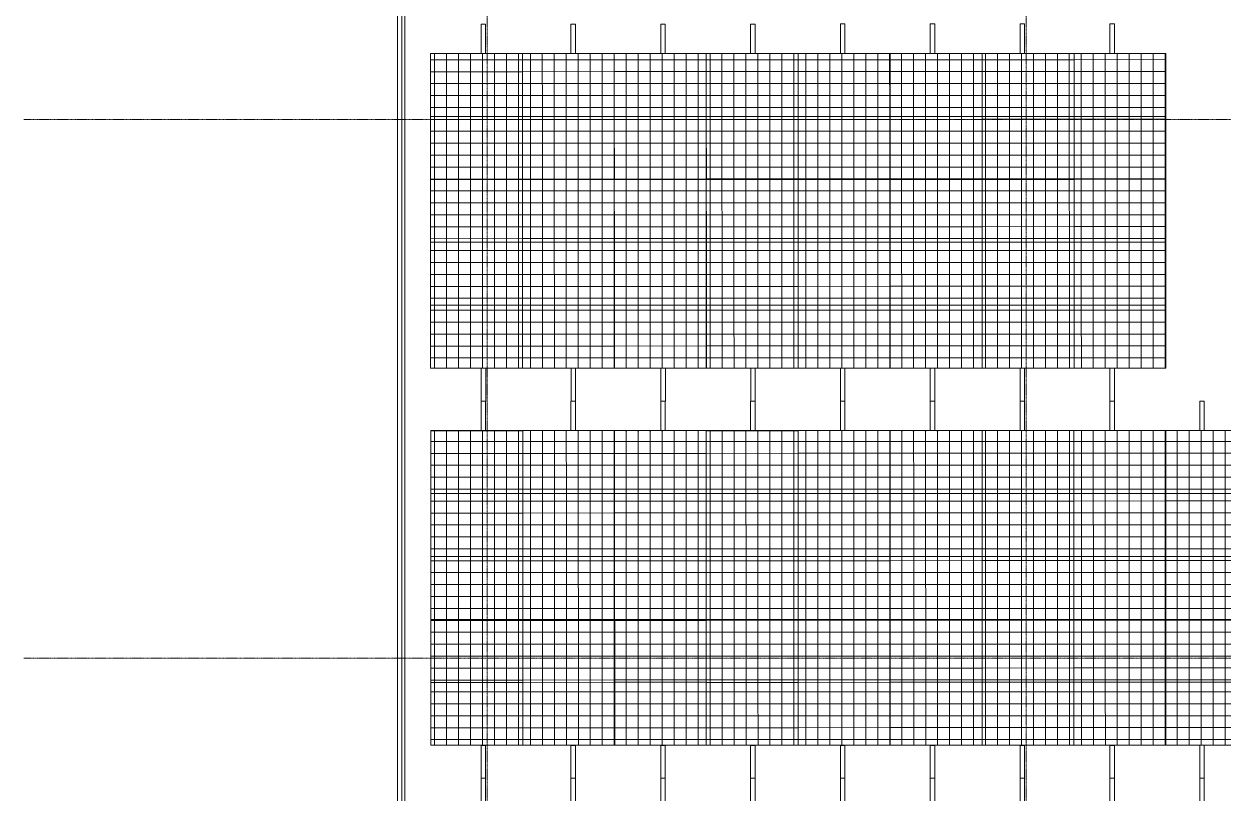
# Model space of a CAD drawing. Header units: inches. Extents: x -1714 to 1984, y -1043 to 970.
# Drawn here: x -1714 to -913, y -323 to 191 of the extents above; entities that cross this region are included whole.
import ezdxf

# ---------------------------------------------------------------- set-up
doc = ezdxf.new("R2010")
doc.units = ezdxf.units.IN
doc.header["$MEASUREMENT"] = 0
doc.linetypes.add('Grid Line 1_2_', pattern=[0.875, 0.5, -0.125, 0.125, -0.125])
for name, color, linetype, lineweight in [('A-FLOR-HRAL', 11, 'Continuous', 9), ('A-ROOF', 132, 'Continuous', 13), ('E-ELEC-EQPM', 71, 'Continuous', 9), ('S-BEAM', 12, 'Continuous', 9), ('S-GRID', 1, 'Continuous', 9)]:
    doc.layers.add(name, color=color, linetype=linetype, lineweight=lineweight)
pattern_1 = [(0, (0, -0.022), (0, 7.97), []), (90, (0, -0.022), (-8, 5e-16), [])]
pattern_2 = [(180, (24, 42.039), (-9e-17, -0.69725), []), (270, (24, 42.039), (8, 5e-16), [])]

# ---------------------------------------------------------------- blocks, each defined once
blk = doc.blocks.new('PV Truss Beam 5 degrees 21 feet - PV Truss Beam 5 degrees 21 feet-V28-L3')
at = {"layer": 'S-BEAM'}
for p, q in [((-126, 0), (-106.32, 0)), ((-126, 0), (-126, -3)), ((-106.32, -3), (-126, -3)), ((103.9, 0), (104, 0)), ((104, -3), (103.9, -3)), ((104, 0), (126, 0)), ((104, -3), (104, 0)), ((126, -3), (104, -3))]:
    blk.add_line(p, q, dxfattribs=at)
blk = doc.blocks.new('PV Truss Beam 5 degrees 21 feet - PV Truss Beam 5 degrees 21 feet-V29-L3')
at = {"layer": 'S-BEAM'}
for p, q in [((-126, 0), (-106.29, 0)), ((-126, 0), (-126, -3)), ((-106.29, -3), (-126, -3)), ((103.93, 0), (104, 0)), ((104, -3), (103.93, -3)), ((104, 0), (126, 0)), ((104, -3), (104, 0)), ((126, -3), (104, -3))]:
    blk.add_line(p, q, dxfattribs=at)
blk = doc.blocks.new('PV Truss Beam 5 degrees 21 feet - PV Truss Beam 5 degrees 21 feet-V30-L3')
at = {"layer": 'S-BEAM'}
for p, q in [((-126, 0), (-106.31, 0)), ((-126, 0), (-126, -3)), ((-106.31, -3), (-126, -3)), ((103.91, 0), (104, 0)), ((104, -3), (103.91, -3)), ((104, 0), (126, 0)), ((104, -3), (104, 0)), ((126, -3), (104, -3))]:
    blk.add_line(p, q, dxfattribs=at)
blk = doc.blocks.new('PV Truss Beam 5 degrees 21 feet - PV Truss Beam 5 degrees 21 feet-V31-L3')
at = {"layer": 'S-BEAM'}
for p, q in [((-126, 0), (-106.3, 0)), ((-126, 0), (-126, -3)), ((-106.3, -3), (-126, -3)), ((103.92, 0), (104, 0)), ((104, -3), (103.92, -3)), ((104, 0), (126, 0)), ((104, -3), (104, 0)), ((126, -3), (104, -3))]:
    blk.add_line(p, q, dxfattribs=at)
blk = doc.blocks.new('PV Truss Beam 5 degrees 21 feet - PV Truss Beam 5 degrees 21 feet-1391827-L3')
at = {"layer": 'S-BEAM'}
for p, q in [((-126, 0), (-106.32, 0)), ((-126, 0), (-126, -3)), ((-106.32, -3), (-126, -3)), ((103.9, 0), (104, 0)), ((104, -3), (103.9, -3)), ((104, 0), (126, 0)), ((104, -3), (104, 0)), ((126, -3), (104, -3))]:
    blk.add_line(p, q, dxfattribs=at)
blk = doc.blocks.new('PV Truss Beam 5 degrees 21 feet - PV Truss Beam 5 degrees 21 feet-V32-L3')
at = {"layer": 'S-BEAM'}
for p, q in [((-126, 0), (-106.29, 0)), ((-126, 0), (-126, -3)), ((-106.29, -3), (-126, -3)), ((103.93, 0), (104, 0)), ((104, -3), (103.93, -3)), ((104, 0), (126, 0)), ((104, -3), (104, 0)), ((126, -3), (104, -3))]:
    blk.add_line(p, q, dxfattribs=at)
blk = doc.blocks.new('PV Truss Beam 5 degrees 21 feet - PV Truss Beam 5 degrees 21 feet-V33-L3')
at = {"layer": 'S-BEAM'}
for p, q in [((-126, 0), (-106.29, 0)), ((-126, 0), (-126, -3)), ((-106.29, -3), (-126, -3)), ((103.93, 0), (104, 0)), ((104, -3), (103.93, -3)), ((104, 0), (126, 0)), ((104, -3), (104, 0)), ((126, -3), (104, -3))]:
    blk.add_line(p, q, dxfattribs=at)
blk = doc.blocks.new('PV Truss Beam 5 degrees 21 feet - PV Truss Beam 5 degrees 21 feet-V34-L3')
at = {"layer": 'S-BEAM'}
for p, q in [((-126, 0), (-106.31, 0)), ((-126, 0), (-126, -3)), ((-106.31, -3), (-126, -3)), ((103.91, 0), (104, 0)), ((104, -3), (103.91, -3)), ((104, 0), (126, 0)), ((104, -3), (104, 0)), ((126, -3), (104, -3))]:
    blk.add_line(p, q, dxfattribs=at)
blk = doc.blocks.new('PV Truss Beam 5 degrees 21 feet - PV Truss Beam 5 degrees 21 feet-V35-L3')
at = {"layer": 'S-BEAM'}
for p, q in [((-126, 0), (-106.3, 0)), ((-126, 0), (-126, -3)), ((-106.3, -3), (-126, -3)), ((103.92, 0), (104, 0)), ((104, -3), (103.92, -3)), ((104, 0), (126, 0)), ((104, -3), (104, 0)), ((126, -3), (104, -3))]:
    blk.add_line(p, q, dxfattribs=at)
blk = doc.blocks.new('PV Truss Beam 5 degrees 21 feet - PV Truss Beam 5 degrees 21 feet-1427410-L3')
at = {"layer": 'S-BEAM'}
for p, q in [((-126, 0), (-106.32, 0)), ((-126, 0), (-126, -3)), ((-106.32, -3), (-126, -3)), ((103.9, 0), (104, 0)), ((104, -3), (103.9, -3)), ((104, 0), (126, 0)), ((104, -3), (104, 0)), ((126, -3), (104, -3)), ((126, 0), (126, -0.07))]:
    blk.add_line(p, q, dxfattribs=at)
blk = doc.blocks.new('PV Truss Beam 5 degrees 21 feet - PV Truss Beam 5 degrees 21 feet-V36-L3')
at = {"layer": 'S-BEAM'}
for p, q in [((-126, 0), (-106.29, 0)), ((-126, 0), (-126, -3)), ((-106.29, -3), (-126, -3)), ((103.93, 0), (104, 0)), ((104, -3), (103.93, -3)), ((104, 0), (126, 0)), ((104, -3), (104, 0)), ((126, -3), (104, -3)), ((126, 0), (126, -0.07))]:
    blk.add_line(p, q, dxfattribs=at)
blk = doc.blocks.new('PV Truss Beam 5 degrees 21 feet - PV Truss Beam 5 degrees 21 feet-1391828-L3')
at = {"layer": 'S-BEAM'}
for p, q in [((-126, 0), (-106.29, 0)), ((-126, 0), (-126, -3)), ((-106.29, -3), (-126, -3)), ((103.93, 0), (104, 0)), ((104, -3), (103.93, -3)), ((104, 0), (126, 0)), ((104, -3), (104, 0)), ((126, -3), (104, -3)), ((126, 0), (126, -0.07))]:
    blk.add_line(p, q, dxfattribs=at)
blk = doc.blocks.new('PV Truss Beam 5 degrees 21 feet - PV Truss Beam 5 degrees 21 feet-V37-L3')
at = {"layer": 'S-BEAM'}
for p, q in [((-126, 0), (-106.31, 0)), ((-126, 0), (-126, -3)), ((-106.31, -3), (-126, -3)), ((103.91, 0), (104, 0)), ((104, -3), (103.91, -3)), ((104, 0), (126, 0)), ((104, -3), (104, 0)), ((126, -3), (104, -3)), ((126, 0), (126, -0.07))]:
    blk.add_line(p, q, dxfattribs=at)
blk = doc.blocks.new('PV Truss Beam 5 degrees 21 feet - PV Truss Beam 5 degrees 21 feet-V38-L3')
at = {"layer": 'S-BEAM'}
for p, q in [((-126, 0), (-106.3, 0)), ((-126, 0), (-126, -3)), ((-106.3, -3), (-126, -3)), ((103.92, 0), (104, 0)), ((104, -3), (103.92, -3)), ((104, 0), (126, 0)), ((104, -3), (104, 0)), ((126, -3), (104, -3)), ((126, 0), (126, -0.07))]:
    blk.add_line(p, q, dxfattribs=at)
blk = doc.blocks.new('PV Panel-Sunpower X22-360 5 degrees - PV Panel-Sunpower X22-360 5 degrees-V8-L3')
at = {"layer": 'E-ELEC-EQPM'}
h = blk.add_hatch(dxfattribs=at)
h.set_pattern_fill('FP_1', color=256, style=0, pattern_type=2)
h.set_pattern_definition(pattern_1)
h.paths.add_polyline_path([(0, -0.02), (61.4, -0.02), (61.4, 42.02), (0, 42.02), (0, 6.67)])
for p, q in [((61.4, 42.02), (0, 42.02)), ((0, 42.02), (0, -0.02)), ((61.4, -0.02), (61.4, 42.02)), ((0, -0.02), (61.4, -0.02))]:
    blk.add_line(p, q, dxfattribs=at)
blk = doc.blocks.new('PV Panel-Sunpower X22-360 5 degrees - PV Panel-Sunpower X22-360 5 degrees-V41-L3')
at = {"layer": 'E-ELEC-EQPM'}
h = blk.add_hatch(dxfattribs=at)
h.set_pattern_fill('FP_1', color=256, style=0, pattern_type=2)
h.set_pattern_definition(pattern_1)
h.paths.add_polyline_path([(0, -0.02), (61.4, -0.02), (61.4, 42.02), (0, 42.02), (0, 21.56)])
for p, q in [((61.4, 42.02), (0, 42.02)), ((0, 42.02), (0, -0.02)), ((0.2, 42.04), (61.4, 42.04)), ((61.4, 42.04), (61.4, 42.02)), ((61.4, -0.02), (61.4, 42.02)), ((0, -0.02), (61.4, -0.02))]:
    blk.add_line(p, q, dxfattribs=at)
blk = doc.blocks.new('PV Panel-Sunpower X22-360 5 degrees - PV Panel-Sunpower X22-360 5 degrees-V10-L3')
at = {"layer": 'E-ELEC-EQPM'}
h = blk.add_hatch(dxfattribs=at)
h.set_pattern_fill('FP_1', color=256, style=0, pattern_type=2)
h.set_pattern_definition(pattern_1)
h.paths.add_polyline_path([(0, -0.02), (61.4, -0.02), (61.4, 42.02), (0, 42.02), (0, 21.44)])
for p, q in [((0, 42.04), (61.4, 42.04)), ((0, 42.04), (0, 42.02)), ((61.4, 42.02), (0, 42.02)), ((0, 42.02), (0, -0.02)), ((61.4, 42.04), (61.4, 42.02)), ((61.4, -0.02), (61.4, 42.02)), ((0, -0.02), (61.4, -0.02))]:
    blk.add_line(p, q, dxfattribs=at)
blk = doc.blocks.new('PV Panel-Sunpower X22-360 5 degrees - PV Panel-Sunpower X22-360 5 degrees-V9-L3')
at = {"layer": 'E-ELEC-EQPM'}
h = blk.add_hatch(dxfattribs=at)
h.set_pattern_fill('FP_2', color=256, style=0, pattern_type=2)
h.set_pattern_definition(pattern_2)
h.paths.add_polyline_path([(61.4, 42.02), (61.4, 42.04), (0, 42.04), (0, 42.02)])
h = blk.add_hatch(dxfattribs=at)
h.set_pattern_fill('FP_1', color=256, style=0, pattern_type=2)
h.set_pattern_definition(pattern_1)
h.paths.add_polyline_path([(0, -0.02), (61.4, -0.02), (61.4, 42.02), (0, 42.02), (0, 21.45)])
for p, q in [((0, 42.04), (61.4, 42.04)), ((0, 42.04), (0, 42.02)), ((61.4, 42.02), (0, 42.02)), ((0, 42.02), (0, -0.02)), ((61.4, 42.04), (61.4, 42.02)), ((61.4, -0.02), (61.4, 42.02)), ((0, -0.02), (61.4, -0.02))]:
    blk.add_line(p, q, dxfattribs=at)
blk = doc.blocks.new('PV Panel-Sunpower X22-360 5 degrees - PV Panel-Sunpower X22-360 5 degrees-1386434-L3')
at = {"layer": 'E-ELEC-EQPM'}
h = blk.add_hatch(dxfattribs=at)
h.set_pattern_fill('FP_1', color=256, style=0, pattern_type=2)
h.set_pattern_definition(pattern_1)
h.paths.add_polyline_path([(61.4, -0.02), (61.4, 42.02), (0, 42.02), (0, -0.02)])
h = blk.add_hatch(dxfattribs=at)
h.set_pattern_fill('FP_2', color=256, style=0, pattern_type=2)
h.set_pattern_definition(pattern_2)
h.paths.add_polyline_path([(61.39, 42.02), (61.39, 42.02), (61.4, 42.02)])
for p, q in [((61.4, 42.02), (0, 42.02)), ((0, 42.02), (0, -0.02)), ((61.4, -0.02), (61.4, 42.02)), ((0, -0.02), (61.4, -0.02))]:
    blk.add_line(p, q, dxfattribs=at)
blk = doc.blocks.new('PV Panel-Sunpower X22-360 5 degrees - PV Panel-Sunpower X22-360 5 degrees-V43-L3')
at = {"layer": 'E-ELEC-EQPM'}
h = blk.add_hatch(dxfattribs=at)
h.set_pattern_fill('FP_1', color=256, style=0, pattern_type=2)
h.set_pattern_definition(pattern_1)
h.paths.add_polyline_path([(0, -0.02), (61.2, -0.02), (61.19, 42.02), (0, 42.02)])
for p, q in [((61.2, 42.02), (0, 42.02)), ((0, 42.02), (0, -0.02)), ((0, -0.02), (61.2, -0.02))]:
    blk.add_line(p, q, dxfattribs=at)
blk = doc.blocks.new('PV Panel-Sunpower X22-360 5 degrees - PV Panel-Sunpower X22-360 5 degrees-V44-L3')
at = {"layer": 'E-ELEC-EQPM'}
h = blk.add_hatch(dxfattribs=at)
h.set_pattern_fill('FP_2', color=256, style=0, pattern_type=2)
h.set_pattern_definition(pattern_2)
h.paths.add_polyline_path([(61.4, 42.02), (61.4, 42.04), (0, 42.04), (0, 42.02)])
h = blk.add_hatch(dxfattribs=at)
h.set_pattern_fill('FP_1', color=256, style=0, pattern_type=2)
h.set_pattern_definition(pattern_1)
h.paths.add_polyline_path([(0, -0.02), (61.2, -0.02), (61.2, 41.99), (0, 41.99), (0, 21.55)])
for p, q in [((0, 42.04), (61.4, 42.04)), ((0, 42.04), (0, 42.02)), ((61.4, 42.02), (0, 42.02)), ((0, 42.02), (0, -0.02)), ((61.4, 42.04), (61.4, 42.02)), ((0, -0.02), (61.2, -0.02))]:
    blk.add_line(p, q, dxfattribs=at)
blk = doc.blocks.new('Top Rail Type - Top Rail_Internal_-1430160-L3')
at = {"layer": 'A-FLOR-HRAL'}
for p, q in [((-1461.85, -835.35), (-1461.85, 726.65)), ((-1459.85, 724.65), (-1459.85, -833.35))]:
    blk.add_line(p, q, dxfattribs=at)
blk = doc.blocks.new('Top Rail Type - Top Rail_Internal_-V46-L3')
at = {"layer": 'A-FLOR-HRAL'}
for p, q in [((-1461.85, -835.35), (-1461.85, 726.65)), ((-1459.85, -833.35), (-1459.85, 724.65))]:
    blk.add_line(p, q, dxfattribs=at)

msp = doc.modelspace()

# ---------------------------------------------------------------- linework, layer by layer
at = {"layer": 'A-ROOF'}
msp.add_line((-1464.85, 729.65), (-1464.85, -838.35), dxfattribs=at)
at = {"layer": 'S-GRID', "linetype": 'Grid Line 1_2_'}
for p, q in [((-1404.85, -1043.15), (-1404.85, 921.91)), ((-1044.85, -1043.15), (-1044.85, 921.91)), ((-1714.25, 127.21), (1936.33, 127.21)), ((-1714.25, -232.79), (1936.33, -232.79))]:
    msp.add_line(p, q, dxfattribs=at)

# ---------------------------------------------------------------- block references
at = {"layer": 'A-FLOR-HRAL'}
for name in ['Top Rail Type - Top Rail_Internal_-1430160-L3', 'Top Rail Type - Top Rail_Internal_-V46-L3']:
    msp.add_blockref(name, (0, 0), dxfattribs=at)
at = {"layer": 'E-ELEC-EQPM', "rotation": 0.007778619293406285}
for name, p in [('PV Panel-Sunpower X22-360 5 degrees - PV Panel-Sunpower X22-360 5 degrees-V9-L3', (-1442.73, 129.29)), ('PV Panel-Sunpower X22-360 5 degrees - PV Panel-Sunpower X22-360 5 degrees-V10-L3', (-1381.33, 129.3)), ('PV Panel-Sunpower X22-360 5 degrees - PV Panel-Sunpower X22-360 5 degrees-V9-L3', (-1319.93, 129.3)), ('PV Panel-Sunpower X22-360 5 degrees - PV Panel-Sunpower X22-360 5 degrees-V9-L3', (-1258.48, 129.29)), ('PV Panel-Sunpower X22-360 5 degrees - PV Panel-Sunpower X22-360 5 degrees-V10-L3', (-1197.08, 129.3)), ('PV Panel-Sunpower X22-360 5 degrees - PV Panel-Sunpower X22-360 5 degrees-V9-L3', (-1135.68, 129.3)), ('PV Panel-Sunpower X22-360 5 degrees - PV Panel-Sunpower X22-360 5 degrees-V9-L3', (-1074.28, 129.31)), ('PV Panel-Sunpower X22-360 5 degrees - PV Panel-Sunpower X22-360 5 degrees-V10-L3', (-1012.88, 129.32)), ('PV Panel-Sunpower X22-360 5 degrees - PV Panel-Sunpower X22-360 5 degrees-V8-L3', (-1442.72, 87.25)), ('PV Panel-Sunpower X22-360 5 degrees - PV Panel-Sunpower X22-360 5 degrees-V8-L3', (-1381.32, 87.26)), ('PV Panel-Sunpower X22-360 5 degrees - PV Panel-Sunpower X22-360 5 degrees-V8-L3', (-1319.92, 87.26)), ('PV Panel-Sunpower X22-360 5 degrees - PV Panel-Sunpower X22-360 5 degrees-V8-L3', (-1258.47, 87.25)), ('PV Panel-Sunpower X22-360 5 degrees - PV Panel-Sunpower X22-360 5 degrees-V8-L3', (-1197.07, 87.26)), ('PV Panel-Sunpower X22-360 5 degrees - PV Panel-Sunpower X22-360 5 degrees-V8-L3', (-1135.67, 87.26)), ('PV Panel-Sunpower X22-360 5 degrees - PV Panel-Sunpower X22-360 5 degrees-1386434-L3', (-1074.27, 87.27)), ('PV Panel-Sunpower X22-360 5 degrees - PV Panel-Sunpower X22-360 5 degrees-V8-L3', (-1012.87, 87.28)), ('PV Panel-Sunpower X22-360 5 degrees - PV Panel-Sunpower X22-360 5 degrees-V8-L3', (-1442.72, 45.21)), ('PV Panel-Sunpower X22-360 5 degrees - PV Panel-Sunpower X22-360 5 degrees-V8-L3', (-1381.32, 45.22)), ('PV Panel-Sunpower X22-360 5 degrees - PV Panel-Sunpower X22-360 5 degrees-V8-L3', (-1319.92, 45.23)), ('PV Panel-Sunpower X22-360 5 degrees - PV Panel-Sunpower X22-360 5 degrees-V8-L3', (-1258.47, 45.21)), ('PV Panel-Sunpower X22-360 5 degrees - PV Panel-Sunpower X22-360 5 degrees-V8-L3', (-1197.07, 45.22)), ('PV Panel-Sunpower X22-360 5 degrees - PV Panel-Sunpower X22-360 5 degrees-V8-L3', (-1135.67, 45.23)), ('PV Panel-Sunpower X22-360 5 degrees - PV Panel-Sunpower X22-360 5 degrees-1386434-L3', (-1074.27, 45.23)), ('PV Panel-Sunpower X22-360 5 degrees - PV Panel-Sunpower X22-360 5 degrees-V8-L3', (-1012.87, 45.24)), ('PV Panel-Sunpower X22-360 5 degrees - PV Panel-Sunpower X22-360 5 degrees-V8-L3', (-1442.71, 3.17)), ('PV Panel-Sunpower X22-360 5 degrees - PV Panel-Sunpower X22-360 5 degrees-V8-L3', (-1381.31, 3.18)), ('PV Panel-Sunpower X22-360 5 degrees - PV Panel-Sunpower X22-360 5 degrees-V8-L3', (-1319.91, 3.19)), ('PV Panel-Sunpower X22-360 5 degrees - PV Panel-Sunpower X22-360 5 degrees-V8-L3', (-1258.46, 3.17)), ('PV Panel-Sunpower X22-360 5 degrees - PV Panel-Sunpower X22-360 5 degrees-V8-L3', (-1197.06, 3.18)), ('PV Panel-Sunpower X22-360 5 degrees - PV Panel-Sunpower X22-360 5 degrees-V8-L3', (-1135.66, 3.19)), ('PV Panel-Sunpower X22-360 5 degrees - PV Panel-Sunpower X22-360 5 degrees-1386434-L3', (-1074.26, 3.19)), ('PV Panel-Sunpower X22-360 5 degrees - PV Panel-Sunpower X22-360 5 degrees-V8-L3', (-1012.86, 3.2)), ('PV Panel-Sunpower X22-360 5 degrees - PV Panel-Sunpower X22-360 5 degrees-V8-L3', (-1442.7, -38.87)), ('PV Panel-Sunpower X22-360 5 degrees - PV Panel-Sunpower X22-360 5 degrees-V8-L3', (-1381.3, -38.86)), ('PV Panel-Sunpower X22-360 5 degrees - PV Panel-Sunpower X22-360 5 degrees-V8-L3', (-1319.9, -38.85)), ('PV Panel-Sunpower X22-360 5 degrees - PV Panel-Sunpower X22-360 5 degrees-V8-L3', (-1258.45, -38.87)), ('PV Panel-Sunpower X22-360 5 degrees - PV Panel-Sunpower X22-360 5 degrees-V8-L3', (-1197.05, -38.86)), ('PV Panel-Sunpower X22-360 5 degrees - PV Panel-Sunpower X22-360 5 degrees-V8-L3', (-1135.65, -38.85)), ('PV Panel-Sunpower X22-360 5 degrees - PV Panel-Sunpower X22-360 5 degrees-1386434-L3', (-1074.25, -38.85)), ('PV Panel-Sunpower X22-360 5 degrees - PV Panel-Sunpower X22-360 5 degrees-V8-L3', (-1012.85, -38.84)), ('PV Panel-Sunpower X22-360 5 degrees - PV Panel-Sunpower X22-360 5 degrees-V9-L3', (-1442.51, -122.71)), ('PV Panel-Sunpower X22-360 5 degrees - PV Panel-Sunpower X22-360 5 degrees-V10-L3', (-1381.11, -122.7)), ('PV Panel-Sunpower X22-360 5 degrees - PV Panel-Sunpower X22-360 5 degrees-V44-L3', (-1319.71, -122.7)), ('PV Panel-Sunpower X22-360 5 degrees - PV Panel-Sunpower X22-360 5 degrees-V41-L3', (-1258.51, -122.71)), ('PV Panel-Sunpower X22-360 5 degrees - PV Panel-Sunpower X22-360 5 degrees-V10-L3', (-1197.11, -122.7)), ('PV Panel-Sunpower X22-360 5 degrees - PV Panel-Sunpower X22-360 5 degrees-V9-L3', (-1135.71, -122.7)), ('PV Panel-Sunpower X22-360 5 degrees - PV Panel-Sunpower X22-360 5 degrees-V9-L3', (-1074.31, -122.69)), ('PV Panel-Sunpower X22-360 5 degrees - PV Panel-Sunpower X22-360 5 degrees-V10-L3', (-1012.91, -122.68)), ('PV Panel-Sunpower X22-360 5 degrees - PV Panel-Sunpower X22-360 5 degrees-V9-L3', (-951.51, -122.67)), ('PV Panel-Sunpower X22-360 5 degrees - PV Panel-Sunpower X22-360 5 degrees-V8-L3', (-1442.51, -164.75)), ('PV Panel-Sunpower X22-360 5 degrees - PV Panel-Sunpower X22-360 5 degrees-V8-L3', (-1381.11, -164.74)), ('PV Panel-Sunpower X22-360 5 degrees - PV Panel-Sunpower X22-360 5 degrees-V43-L3', (-1319.71, -164.74)), ('PV Panel-Sunpower X22-360 5 degrees - PV Panel-Sunpower X22-360 5 degrees-V8-L3', (-1258.51, -164.75)), ('PV Panel-Sunpower X22-360 5 degrees - PV Panel-Sunpower X22-360 5 degrees-V8-L3', (-1197.11, -164.74)), ('PV Panel-Sunpower X22-360 5 degrees - PV Panel-Sunpower X22-360 5 degrees-V8-L3', (-1135.71, -164.74)), ('PV Panel-Sunpower X22-360 5 degrees - PV Panel-Sunpower X22-360 5 degrees-1386434-L3', (-1074.31, -164.73)), ('PV Panel-Sunpower X22-360 5 degrees - PV Panel-Sunpower X22-360 5 degrees-V8-L3', (-1012.91, -164.72)), ('PV Panel-Sunpower X22-360 5 degrees - PV Panel-Sunpower X22-360 5 degrees-V8-L3', (-951.51, -164.71)), ('PV Panel-Sunpower X22-360 5 degrees - PV Panel-Sunpower X22-360 5 degrees-V8-L3', (-1442.5, -206.79)), ('PV Panel-Sunpower X22-360 5 degrees - PV Panel-Sunpower X22-360 5 degrees-V8-L3', (-1381.1, -206.78)), ('PV Panel-Sunpower X22-360 5 degrees - PV Panel-Sunpower X22-360 5 degrees-V43-L3', (-1319.7, -206.77)), ('PV Panel-Sunpower X22-360 5 degrees - PV Panel-Sunpower X22-360 5 degrees-V8-L3', (-1258.5, -206.79)), ('PV Panel-Sunpower X22-360 5 degrees - PV Panel-Sunpower X22-360 5 degrees-V8-L3', (-1197.1, -206.78)), ('PV Panel-Sunpower X22-360 5 degrees - PV Panel-Sunpower X22-360 5 degrees-V8-L3', (-1135.7, -206.77)), ('PV Panel-Sunpower X22-360 5 degrees - PV Panel-Sunpower X22-360 5 degrees-1386434-L3', (-1074.3, -206.77)), ('PV Panel-Sunpower X22-360 5 degrees - PV Panel-Sunpower X22-360 5 degrees-V8-L3', (-1012.9, -206.76)), ('PV Panel-Sunpower X22-360 5 degrees - PV Panel-Sunpower X22-360 5 degrees-V8-L3', (-951.5, -206.75)), ('PV Panel-Sunpower X22-360 5 degrees - PV Panel-Sunpower X22-360 5 degrees-V8-L3', (-1442.49, -248.83)), ('PV Panel-Sunpower X22-360 5 degrees - PV Panel-Sunpower X22-360 5 degrees-V8-L3', (-1381.09, -248.82)), ('PV Panel-Sunpower X22-360 5 degrees - PV Panel-Sunpower X22-360 5 degrees-V43-L3', (-1319.69, -248.81)), ('PV Panel-Sunpower X22-360 5 degrees - PV Panel-Sunpower X22-360 5 degrees-V8-L3', (-1258.49, -248.83)), ('PV Panel-Sunpower X22-360 5 degrees - PV Panel-Sunpower X22-360 5 degrees-V8-L3', (-1197.09, -248.82)), ('PV Panel-Sunpower X22-360 5 degrees - PV Panel-Sunpower X22-360 5 degrees-V8-L3', (-1135.69, -248.81)), ('PV Panel-Sunpower X22-360 5 degrees - PV Panel-Sunpower X22-360 5 degrees-1386434-L3', (-1074.29, -248.81)), ('PV Panel-Sunpower X22-360 5 degrees - PV Panel-Sunpower X22-360 5 degrees-V8-L3', (-1012.89, -248.8)), ('PV Panel-Sunpower X22-360 5 degrees - PV Panel-Sunpower X22-360 5 degrees-V8-L3', (-951.49, -248.79)), ('PV Panel-Sunpower X22-360 5 degrees - PV Panel-Sunpower X22-360 5 degrees-V8-L3', (-1442.49, -290.87)), ('PV Panel-Sunpower X22-360 5 degrees - PV Panel-Sunpower X22-360 5 degrees-V8-L3', (-1381.09, -290.86)), ('PV Panel-Sunpower X22-360 5 degrees - PV Panel-Sunpower X22-360 5 degrees-V43-L3', (-1319.69, -290.85)), ('PV Panel-Sunpower X22-360 5 degrees - PV Panel-Sunpower X22-360 5 degrees-V8-L3', (-1258.49, -290.87)), ('PV Panel-Sunpower X22-360 5 degrees - PV Panel-Sunpower X22-360 5 degrees-V8-L3', (-1197.09, -290.86)), ('PV Panel-Sunpower X22-360 5 degrees - PV Panel-Sunpower X22-360 5 degrees-V8-L3', (-1135.69, -290.85)), ('PV Panel-Sunpower X22-360 5 degrees - PV Panel-Sunpower X22-360 5 degrees-1386434-L3', (-1074.29, -290.85)), ('PV Panel-Sunpower X22-360 5 degrees - PV Panel-Sunpower X22-360 5 degrees-V8-L3', (-1012.89, -290.84)), ('PV Panel-Sunpower X22-360 5 degrees - PV Panel-Sunpower X22-360 5 degrees-V8-L3', (-951.49, -290.83))]:
    msp.add_blockref(name, p, dxfattribs=at)
at = {"layer": 'S-BEAM', "rotation": 270.0077786193187}
for name, p in [('PV Truss Beam 5 degrees 21 feet - PV Truss Beam 5 degrees 21 feet-V38-L3', (-1405.87, 65.03)), ('PV Truss Beam 5 degrees 21 feet - PV Truss Beam 5 degrees 21 feet-V37-L3', (-1345.87, 65.03)), ('PV Truss Beam 5 degrees 21 feet - PV Truss Beam 5 degrees 21 feet-1427410-L3', (-1285.87, 65.03)), ('PV Truss Beam 5 degrees 21 feet - PV Truss Beam 5 degrees 21 feet-V36-L3', (-1225.87, 65.04)), ('PV Truss Beam 5 degrees 21 feet - PV Truss Beam 5 degrees 21 feet-V36-L3', (-1165.87, 65.05)), ('PV Truss Beam 5 degrees 21 feet - PV Truss Beam 5 degrees 21 feet-V36-L3', (-1105.87, 65.06)), ('PV Truss Beam 5 degrees 21 feet - PV Truss Beam 5 degrees 21 feet-V36-L3', (-1045.87, 65.06)), ('PV Truss Beam 5 degrees 21 feet - PV Truss Beam 5 degrees 21 feet-1391828-L3', (-985.87, 65.07)), ('PV Truss Beam 5 degrees 21 feet - PV Truss Beam 5 degrees 21 feet-V35-L3', (-1405.9, -186.97)), ('PV Truss Beam 5 degrees 21 feet - PV Truss Beam 5 degrees 21 feet-V34-L3', (-1345.9, -186.97)), ('PV Truss Beam 5 degrees 21 feet - PV Truss Beam 5 degrees 21 feet-1391827-L3', (-1285.9, -186.97)), ('PV Truss Beam 5 degrees 21 feet - PV Truss Beam 5 degrees 21 feet-V32-L3', (-1225.9, -186.96)), ('PV Truss Beam 5 degrees 21 feet - PV Truss Beam 5 degrees 21 feet-V32-L3', (-1165.9, -186.95)), ('PV Truss Beam 5 degrees 21 feet - PV Truss Beam 5 degrees 21 feet-V32-L3', (-1105.9, -186.94)), ('PV Truss Beam 5 degrees 21 feet - PV Truss Beam 5 degrees 21 feet-V32-L3', (-1045.9, -186.94)), ('PV Truss Beam 5 degrees 21 feet - PV Truss Beam 5 degrees 21 feet-V32-L3', (-985.9, -186.93)), ('PV Truss Beam 5 degrees 21 feet - PV Truss Beam 5 degrees 21 feet-V33-L3', (-925.9, -186.92)), ('PV Truss Beam 5 degrees 21 feet - PV Truss Beam 5 degrees 21 feet-V31-L3', (-1405.9, -438.97)), ('PV Truss Beam 5 degrees 21 feet - PV Truss Beam 5 degrees 21 feet-V30-L3', (-1345.9, -438.97)), ('PV Truss Beam 5 degrees 21 feet - PV Truss Beam 5 degrees 21 feet-V28-L3', (-1285.9, -438.97)), ('PV Truss Beam 5 degrees 21 feet - PV Truss Beam 5 degrees 21 feet-V29-L3', (-1225.9, -438.96)), ('PV Truss Beam 5 degrees 21 feet - PV Truss Beam 5 degrees 21 feet-V29-L3', (-1165.9, -438.95)), ('PV Truss Beam 5 degrees 21 feet - PV Truss Beam 5 degrees 21 feet-V29-L3', (-1105.9, -438.94)), ('PV Truss Beam 5 degrees 21 feet - PV Truss Beam 5 degrees 21 feet-V29-L3', (-1045.9, -438.94)), ('PV Truss Beam 5 degrees 21 feet - PV Truss Beam 5 degrees 21 feet-V29-L3', (-985.9, -438.93)), ('PV Truss Beam 5 degrees 21 feet - PV Truss Beam 5 degrees 21 feet-V29-L3', (-925.9, -438.92))]:
    msp.add_blockref(name, p, dxfattribs=at)

doc.saveas('drawing.dxf')
